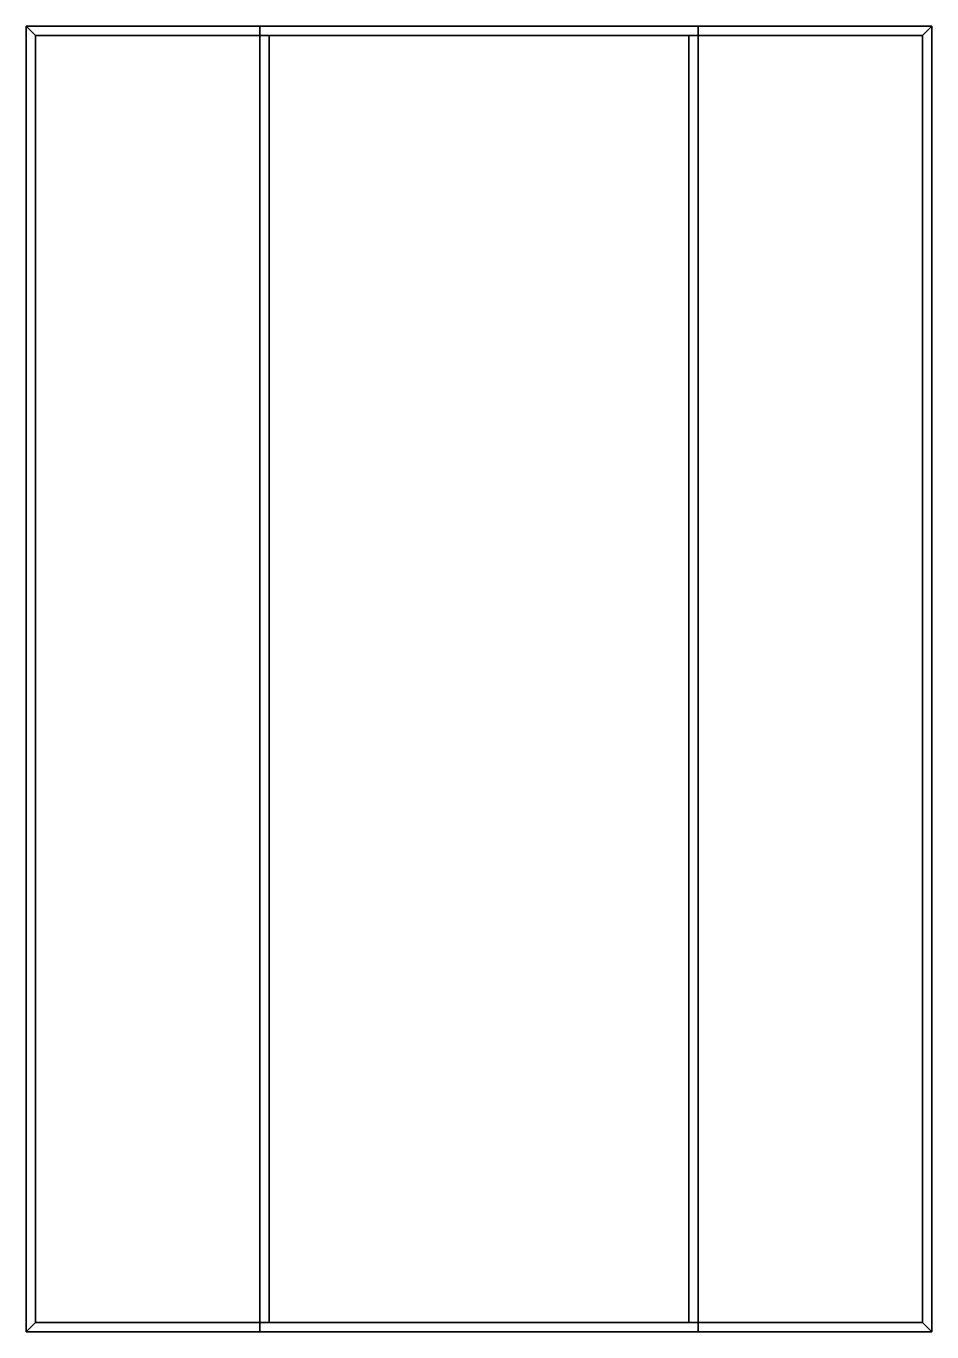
# Model space of a CAD drawing. Extents: x -0.95 to 0.95, y -2.69 to 0.05.
import ezdxf

# ---------------------------------------------------------------- set-up
doc = ezdxf.new("R2010")
doc.units = 0
doc.layers.add('CARGO_BOX', color=3, linetype='CONTINUOUS')

msp = doc.modelspace()

# ---------------------------------------------------------------- linework, layer by layer
at = {"layer": 'CARGO_BOX'}
for points in [[(-0.95, -2.69, 1.72), (-0.95, 0.05, 1.72), (-0.95, 0.05, 1.09), (-0.95, -2.69, 1.09)], [(-0.95, -2.69, 1.09), (-0.95, 0.05, 1.09), (-0.46, 0.05, 1.09), (-0.46, -2.69, 1.09)], [(-0.93, 0.03, 1.72), (-0.95, 0.05, 1.72), (-0.95, -2.69, 1.72), (-0.93, -2.67, 1.72)], [(-0.95, 0.05, 1.72), (0.95, 0.05, 1.72), (0.46, 0.05, 1.09), (-0.46, 0.05, 1.09)], [(0.93, 0.03, 1.72), (0.95, 0.05, 1.72), (-0.95, 0.05, 1.72), (-0.93, 0.03, 1.72)], [(-0.95, 0.05, 1.72), (-0.95, 0.05, 1.72), (-0.46, 0.05, 1.09), (-0.95, 0.05, 1.09)], [(-0.93, -2.67, 1.11), (-0.93, 0.03, 1.11), (-0.93, 0.03, 1.72), (-0.93, -2.67, 1.72)], [(0.93, 0.03, 1.72), (-0.93, 0.03, 1.72), (-0.44, 0.03, 1.11), (0.44, 0.03, 1.11)], [(-0.93, 0.03, 1.72), (-0.93, 0.03, 1.72), (-0.93, 0.03, 1.11), (-0.44, 0.03, 1.11)], [(-0.44, 0.03, 1.11), (-0.93, 0.03, 1.11), (-0.93, -2.67, 1.11), (-0.44, -2.67, 1.11)], [(0.46, 0.05, 0.74), (0.46, -2.69, 0.74), (-0.46, -2.69, 0.74), (-0.46, 0.05, 0.74)], [(-0.46, 0.05, 0.74), (-0.46, -2.69, 0.74), (-0.46, -2.69, 1.09), (-0.46, 0.05, 1.09)], [(-0.46, 0.05, 1.09), (0.46, 0.05, 1.09), (0.46, 0.05, 0.74), (-0.46, 0.05, 0.74)], [(-0.44, 0.03, 1.11), (-0.44, -2.67, 1.11), (-0.44, -2.67, 0.78), (-0.44, 0.03, 0.78)], [(0.44, 0.03, 1.11), (-0.44, 0.03, 1.11), (-0.44, 0.03, 0.78), (0.44, 0.03, 0.78)], [(0.44, 0.03, 0.78), (-0.44, 0.03, 0.78), (-0.44, -2.67, 0.78), (0.44, -2.67, 0.78)], [(0.44, 0.03, 0.78), (0.44, -2.67, 0.78), (0.44, -2.67, 1.11), (0.44, 0.03, 1.11)], [(0.93, 0.03, 1.72), (0.93, 0.03, 1.72), (0.44, 0.03, 1.11), (0.93, 0.03, 1.11)], [(0.93, 0.03, 1.11), (0.44, 0.03, 1.11), (0.44, -2.67, 1.11), (0.93, -2.67, 1.11)], [(0.95, 0.05, 1.09), (0.95, -2.69, 1.09), (0.46, -2.69, 1.09), (0.46, 0.05, 1.09)], [(0.46, 0.05, 1.09), (0.46, -2.69, 1.09), (0.46, -2.69, 0.74), (0.46, 0.05, 0.74)], [(0.95, 0.05, 1.72), (0.95, 0.05, 1.72), (0.95, 0.05, 1.09), (0.46, 0.05, 1.09)], [(0.93, -2.67, 1.72), (0.95, -2.69, 1.72), (0.95, 0.05, 1.72), (0.93, 0.03, 1.72)], [(0.93, 0.03, 1.11), (0.93, -2.67, 1.11), (0.93, -2.67, 1.72), (0.93, 0.03, 1.72)], [(0.95, 0.05, 1.72), (0.95, -2.69, 1.72), (0.95, -2.69, 1.09), (0.95, 0.05, 1.09)], [(-0.93, -2.67, 1.24), (-0.95, -2.69, 1.24), (0.95, -2.69, 1.24), (0.93, -2.67, 1.24)], [(-0.93, -2.67, 1.72), (-0.95, -2.69, 1.72), (-0.95, -2.69, 1.24), (-0.93, -2.67, 1.24)], [(-0.93, -2.67, 1.24), (0.93, -2.67, 1.24), (0.44, -2.67, 1.11), (-0.44, -2.67, 1.11)], [(-0.93, -2.67, 1.24), (-0.93, -2.67, 1.24), (-0.44, -2.67, 1.11), (-0.93, -2.67, 1.11)], [(-0.44, -2.67, 1.11), (0.44, -2.67, 1.11), (0.44, -2.67, 0.78), (-0.44, -2.67, 0.78)], [(0.93, -2.67, 1.24), (0.93, -2.67, 1.24), (0.93, -2.67, 1.11), (0.44, -2.67, 1.11)], [(0.95, -2.69, 1.72), (0.93, -2.67, 1.72), (0.93, -2.67, 1.24), (0.95, -2.69, 1.24)], [(-0.95, -2.69, 1.24), (-0.95, -2.69, 1.24), (-0.95, -2.69, 1.09), (-0.46, -2.69, 1.09)], [(0.53, -2.69, 1.12), (-0.95, -2.69, 1.24), (-0.46, -2.69, 1.09), (0.46, -2.69, 1.09)], [(0.95, -2.69, 1.24), (0.95, -2.69, 1.24), (-0.95, -2.69, 1.24), (0.53, -2.69, 1.12)], [(0.46, -2.69, 1.09), (-0.46, -2.69, 1.09), (-0.46, -2.69, 0.74), (0.46, -2.69, 0.74)], [(0.53, -2.69, 1.12), (0.53, -2.69, 1.12), (0.46, -2.69, 1.09), (0.53, -2.69, 1.09)], [(0.95, -2.69, 1.24), (0.95, -2.69, 1.24), (0.53, -2.69, 1.12), (0.89, -2.69, 1.12)], [(0.89, -2.69, 1.12), (0.89, -2.69, 1.12), (0.89, -2.69, 1.09), (0.95, -2.69, 1.09)], [(0.95, -2.69, 1.24), (0.95, -2.69, 1.24), (0.89, -2.69, 1.12), (0.95, -2.69, 1.09)]]:
    msp.add_3dface(points, dxfattribs=at)

doc.saveas('drawing.dxf')
